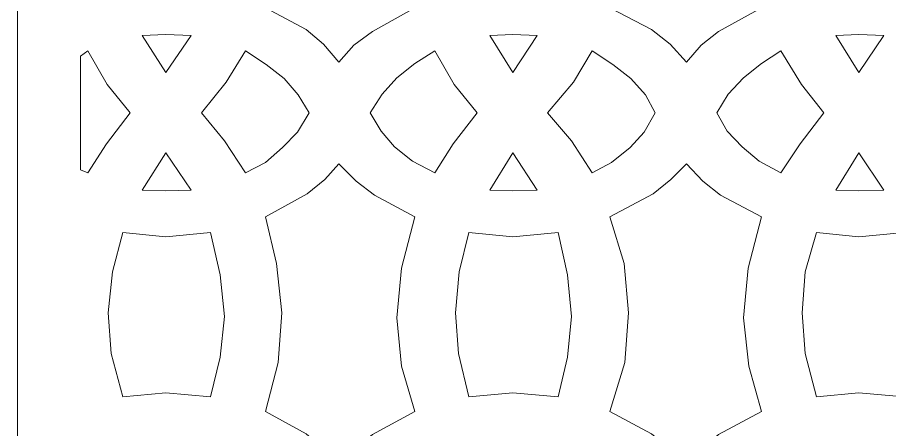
# Model space of a CAD drawing. Header units: centimetres. Extents: x -7.7 to 6.7, y -15 to 14.1.
# Drawn here: x -7.71 to -0.38, y -10.48 to -7.02 of the extents above; entities that cross this region are included whole.
import ezdxf

# ---------------------------------------------------------------- set-up
doc = ezdxf.new("R2010")
doc.units = ezdxf.units.CM
doc.header["$MEASUREMENT"] = 0
doc.layers.add('layer 1', color=7, linetype='Continuous')

msp = doc.modelspace()

# ---------------------------------------------------------------- linework, layer by layer
at = {"layer": 'layer 1', "color": 242, "lineweight": 9}
for points, knots in [([(-7.71189, -0.60288), (-7.71189, -0.60288), (6.70831, -0.60288), (6.70831, -0.60288), (6.70831, -0.60288), (6.70831, -0.60288), (6.70831, -15.01684), (6.70831, -15.01684), (6.70831, -15.01684), (6.70831, -15.01684), (-7.71189, -15.01684), (-7.71189, -15.01684), (-7.71189, -15.01684), (-7.71189, -15.01684), (-7.71189, -0.60288), (-7.71189, -0.60288)], [0, 0, 0, 0, 0.2, 0.2, 0.2, 0.2, 0.4, 0.4, 0.4, 0.4, 0.6, 0.6, 0.6, 0.6, 1, 1, 1, 1]), ([(-5.01005, -7.39179), (-5.01005, -7.39179), (-5.14109, -7.24204), (-5.14109, -7.24204), (-5.14109, -7.24204), (-5.14109, -7.24204), (-5.2846, -7.11724), (-5.2846, -7.11724), (-5.2846, -7.11724), (-5.2846, -7.11724), (-5.62779, -6.93629), (-5.62779, -6.93629), (-5.62779, -6.93629), (-5.62779, -6.93629), (-5.52172, -6.51822), (-5.52172, -6.51822), (-5.52172, -6.51822), (-5.52172, -6.51822), (-5.49052, -6.09391), (-5.49052, -6.09391), (-5.49052, -6.09391), (-5.49052, -6.09391), (-5.5342, -5.69456), (-5.5342, -5.69456), (-5.5342, -5.69456), (-5.5342, -5.69456), (-5.62779, -5.3077), (-5.62779, -5.3077), (-5.62779, -5.3077), (-5.62779, -5.3077), (-5.27836, -5.10178), (-5.27836, -5.10178), (-5.27836, -5.10178), (-5.27836, -5.10178), (-5.12861, -4.98947), (-5.12861, -4.98947), (-5.12861, -4.98947), (-5.12861, -4.98947), (-5.01005, -4.85843), (-5.01005, -4.85843), (-5.01005, -4.85843), (-5.01005, -4.85843), (-4.86654, -4.99571), (-4.86654, -4.99571), (-4.86654, -4.99571), (-4.86654, -4.99571), (-4.71054, -5.11426), (-4.71054, -5.11426), (-4.71054, -5.11426), (-4.71054, -5.11426), (-4.37359, -5.3077), (-4.37359, -5.3077), (-4.37359, -5.3077), (-4.37359, -5.3077), (-4.48591, -5.71952), (-4.48591, -5.71952), (-4.48591, -5.71952), (-4.48591, -5.71952), (-4.52335, -6.13759), (-4.52335, -6.13759), (-4.52335, -6.13759), (-4.52335, -6.13759), (-4.48591, -6.54318), (-4.48591, -6.54318), (-4.48591, -6.54318), (-4.48591, -6.54318), (-4.37359, -6.93629), (-4.37359, -6.93629), (-4.37359, -6.93629), (-4.37359, -6.93629), (-4.72926, -7.13596), (-4.72926, -7.13596), (-4.72926, -7.13596), (-4.72926, -7.13596), (-4.88526, -7.24828), (-4.88526, -7.24828), (-4.88526, -7.24828), (-4.88526, -7.24828), (-5.01005, -7.39179), (-5.01005, -7.39179)], [0, 0, 0, 0, 0.047619, 0.047619, 0.047619, 0.047619, 0.0952381, 0.0952381, 0.0952381, 0.0952381, 0.1428571, 0.1428571, 0.1428571, 0.1428571, 0.1904762, 0.1904762, 0.1904762, 0.1904762, 0.2380952, 0.2380952, 0.2380952, 0.2380952, 0.2857143, 0.2857143, 0.2857143, 0.2857143, 0.3333333, 0.3333333, 0.3333333, 0.3333333, 0.3809524, 0.3809524, 0.3809524, 0.3809524, 0.4285714, 0.4285714, 0.4285714, 0.4285714, 0.4761905, 0.4761905, 0.4761905, 0.4761905, 0.5238095, 0.5238095, 0.5238095, 0.5238095, 0.5714286, 0.5714286, 0.5714286, 0.5714286, 0.6190476, 0.6190476, 0.6190476, 0.6190476, 0.6666667, 0.6666667, 0.6666667, 0.6666667, 0.7142857, 0.7142857, 0.7142857, 0.7142857, 0.7619048, 0.7619048, 0.7619048, 0.7619048, 0.8095238, 0.8095238, 0.8095238, 0.8095238, 0.8571429, 0.8571429, 0.8571429, 0.8571429, 0.9047619, 0.9047619, 0.9047619, 0.9047619, 1, 1, 1, 1]), ([(-2.08982, -7.39179), (-2.08982, -7.39179), (-2.2271, -7.24204), (-2.2271, -7.24204), (-2.2271, -7.24204), (-2.2271, -7.24204), (-2.38309, -7.11724), (-2.38309, -7.11724), (-2.38309, -7.11724), (-2.38309, -7.11724), (-2.73252, -6.93629), (-2.73252, -6.93629), (-2.73252, -6.93629), (-2.73252, -6.93629), (-2.60773, -6.51822), (-2.60773, -6.51822), (-2.60773, -6.51822), (-2.60773, -6.51822), (-2.57653, -6.09391), (-2.57653, -6.09391), (-2.57653, -6.09391), (-2.57653, -6.09391), (-2.61397, -5.69456), (-2.61397, -5.69456), (-2.61397, -5.69456), (-2.61397, -5.69456), (-2.73252, -5.3077), (-2.73252, -5.3077), (-2.73252, -5.3077), (-2.73252, -5.3077), (-2.37061, -5.10178), (-2.37061, -5.10178), (-2.37061, -5.10178), (-2.37061, -5.10178), (-2.22086, -4.98947), (-2.22086, -4.98947), (-2.22086, -4.98947), (-2.22086, -4.98947), (-2.08982, -4.85843), (-2.08982, -4.85843), (-2.08982, -4.85843), (-2.08982, -4.85843), (-1.95255, -4.99571), (-1.95255, -4.99571), (-1.95255, -4.99571), (-1.95255, -4.99571), (-1.80279, -5.11426), (-1.80279, -5.11426), (-1.80279, -5.11426), (-1.80279, -5.11426), (-1.4596, -5.3077), (-1.4596, -5.3077), (-1.4596, -5.3077), (-1.4596, -5.3077), (-1.57192, -5.71952), (-1.57192, -5.71952), (-1.57192, -5.71952), (-1.57192, -5.71952), (-1.60936, -6.13759), (-1.60936, -6.13759), (-1.60936, -6.13759), (-1.60936, -6.13759), (-1.56568, -6.54318), (-1.56568, -6.54318), (-1.56568, -6.54318), (-1.56568, -6.54318), (-1.4596, -6.93629), (-1.4596, -6.93629), (-1.4596, -6.93629), (-1.4596, -6.93629), (-1.82151, -7.13596), (-1.82151, -7.13596), (-1.82151, -7.13596), (-1.82151, -7.13596), (-1.96503, -7.24828), (-1.96503, -7.24828), (-1.96503, -7.24828), (-1.96503, -7.24828), (-2.08982, -7.39179), (-2.08982, -7.39179)], [0, 0, 0, 0, 0.047619, 0.047619, 0.047619, 0.047619, 0.0952381, 0.0952381, 0.0952381, 0.0952381, 0.1428571, 0.1428571, 0.1428571, 0.1428571, 0.1904762, 0.1904762, 0.1904762, 0.1904762, 0.2380952, 0.2380952, 0.2380952, 0.2380952, 0.2857143, 0.2857143, 0.2857143, 0.2857143, 0.3333333, 0.3333333, 0.3333333, 0.3333333, 0.3809524, 0.3809524, 0.3809524, 0.3809524, 0.4285714, 0.4285714, 0.4285714, 0.4285714, 0.4761905, 0.4761905, 0.4761905, 0.4761905, 0.5238095, 0.5238095, 0.5238095, 0.5238095, 0.5714286, 0.5714286, 0.5714286, 0.5714286, 0.6190476, 0.6190476, 0.6190476, 0.6190476, 0.6666667, 0.6666667, 0.6666667, 0.6666667, 0.7142857, 0.7142857, 0.7142857, 0.7142857, 0.7619048, 0.7619048, 0.7619048, 0.7619048, 0.8095238, 0.8095238, 0.8095238, 0.8095238, 0.8571429, 0.8571429, 0.8571429, 0.8571429, 0.9047619, 0.9047619, 0.9047619, 0.9047619, 1, 1, 1, 1]), ([(-6.46393, -7.47915), (-6.46393, -7.47915), (-6.6636, -7.16716), (-6.6636, -7.16716), (-6.6636, -7.16716), (-6.6636, -7.16716), (-6.46393, -7.16092), (-6.46393, -7.16092), (-6.46393, -7.16092), (-6.46393, -7.16092), (-6.25177, -7.16716), (-6.25177, -7.16716), (-6.25177, -7.16716), (-6.25177, -7.16716), (-6.46393, -7.47915), (-6.46393, -7.47915)], [0, 0, 0, 0, 0.2, 0.2, 0.2, 0.2, 0.4, 0.4, 0.4, 0.4, 0.6, 0.6, 0.6, 0.6, 1, 1, 1, 1]), ([(-3.54994, -7.47915), (-3.54994, -7.47915), (-3.74337, -7.16716), (-3.74337, -7.16716), (-3.74337, -7.16716), (-3.74337, -7.16716), (-3.54994, -7.16092), (-3.54994, -7.16092), (-3.54994, -7.16092), (-3.54994, -7.16092), (-3.34402, -7.16716), (-3.34402, -7.16716), (-3.34402, -7.16716), (-3.34402, -7.16716), (-3.54994, -7.47915), (-3.54994, -7.47915)], [0, 0, 0, 0, 0.2, 0.2, 0.2, 0.2, 0.4, 0.4, 0.4, 0.4, 0.6, 0.6, 0.6, 0.6, 1, 1, 1, 1]), ([(-0.64219, -7.47915), (-0.64219, -7.47915), (-0.83562, -7.16716), (-0.83562, -7.16716), (-0.83562, -7.16716), (-0.83562, -7.16716), (-0.64219, -7.16092), (-0.64219, -7.16092), (-0.64219, -7.16092), (-0.64219, -7.16092), (-0.43003, -7.16716), (-0.43003, -7.16716), (-0.43003, -7.16716), (-0.43003, -7.16716), (-0.64219, -7.47915), (-0.64219, -7.47915)], [0, 0, 0, 0, 0.2, 0.2, 0.2, 0.2, 0.4, 0.4, 0.4, 0.4, 0.6, 0.6, 0.6, 0.6, 1, 1, 1, 1]), ([(-7.18151, -7.34187), (-7.18151, -7.34187), (-7.11911, -7.2982), (-7.11911, -7.2982), (-7.11911, -7.2982), (-7.11911, -7.2982), (-6.95687, -7.57899), (-6.95687, -7.57899), (-6.95687, -7.57899), (-6.95687, -7.57899), (-6.76344, -7.8161), (-6.76344, -7.8161), (-6.76344, -7.8161), (-6.76344, -7.8161), (-6.96311, -8.07817), (-6.96311, -8.07817), (-6.96311, -8.07817), (-6.96311, -8.07817), (-7.11911, -8.32152), (-7.11911, -8.32152), (-7.11911, -8.32152), (-7.11911, -8.32152), (-7.18151, -8.29656), (-7.18151, -8.29656), (-7.18151, -8.29656), (-7.18151, -8.29656), (-7.18151, -7.34187), (-7.18151, -7.34187)], [0, 0, 0, 0, 0.125, 0.125, 0.125, 0.125, 0.25, 0.25, 0.25, 0.25, 0.375, 0.375, 0.375, 0.375, 0.5, 0.5, 0.5, 0.5, 0.625, 0.625, 0.625, 0.625, 0.75, 0.75, 0.75, 0.75, 1, 1, 1, 1]), ([(-6.16442, -7.8161), (-6.16442, -7.8161), (-5.9585, -7.56027), (-5.9585, -7.56027), (-5.9585, -7.56027), (-5.9585, -7.56027), (-5.79627, -7.2982), (-5.79627, -7.2982), (-5.79627, -7.2982), (-5.79627, -7.2982), (-5.62155, -7.41051), (-5.62155, -7.41051), (-5.62155, -7.41051), (-5.62155, -7.41051), (-5.4718, -7.52907), (-5.4718, -7.52907), (-5.4718, -7.52907), (-5.4718, -7.52907), (-5.35324, -7.66634), (-5.35324, -7.66634), (-5.35324, -7.66634), (-5.35324, -7.66634), (-5.25964, -7.8161), (-5.25964, -7.8161), (-5.25964, -7.8161), (-5.25964, -7.8161), (-5.35948, -7.97833), (-5.35948, -7.97833), (-5.35948, -7.97833), (-5.35948, -7.97833), (-5.48428, -8.10937), (-5.48428, -8.10937), (-5.48428, -8.10937), (-5.48428, -8.10937), (-5.62779, -8.23417), (-5.62779, -8.23417), (-5.62779, -8.23417), (-5.62779, -8.23417), (-5.79627, -8.32152), (-5.79627, -8.32152), (-5.79627, -8.32152), (-5.79627, -8.32152), (-5.97098, -8.05321), (-5.97098, -8.05321), (-5.97098, -8.05321), (-5.97098, -8.05321), (-6.16442, -7.8161), (-6.16442, -7.8161)], [0, 0, 0, 0, 0.0769231, 0.0769231, 0.0769231, 0.0769231, 0.1538462, 0.1538462, 0.1538462, 0.1538462, 0.2307692, 0.2307692, 0.2307692, 0.2307692, 0.3076923, 0.3076923, 0.3076923, 0.3076923, 0.3846154, 0.3846154, 0.3846154, 0.3846154, 0.4615385, 0.4615385, 0.4615385, 0.4615385, 0.5384615, 0.5384615, 0.5384615, 0.5384615, 0.6153846, 0.6153846, 0.6153846, 0.6153846, 0.6923077, 0.6923077, 0.6923077, 0.6923077, 0.7692308, 0.7692308, 0.7692308, 0.7692308, 0.8461538, 0.8461538, 0.8461538, 0.8461538, 1, 1, 1, 1]), ([(-3.84945, -7.8161), (-3.84945, -7.8161), (-4.04912, -8.07817), (-4.04912, -8.07817), (-4.04912, -8.07817), (-4.04912, -8.07817), (-4.20512, -8.32152), (-4.20512, -8.32152), (-4.20512, -8.32152), (-4.20512, -8.32152), (-4.39231, -8.22169), (-4.39231, -8.22169), (-4.39231, -8.22169), (-4.39231, -8.22169), (-4.54207, -8.10313), (-4.54207, -8.10313), (-4.54207, -8.10313), (-4.54207, -8.10313), (-4.65438, -7.97209), (-4.65438, -7.97209), (-4.65438, -7.97209), (-4.65438, -7.97209), (-4.74798, -7.8161), (-4.74798, -7.8161), (-4.74798, -7.8161), (-4.74798, -7.8161), (-4.64814, -7.6601), (-4.64814, -7.6601), (-4.64814, -7.6601), (-4.64814, -7.6601), (-4.52335, -7.52283), (-4.52335, -7.52283), (-4.52335, -7.52283), (-4.52335, -7.52283), (-4.37359, -7.40427), (-4.37359, -7.40427), (-4.37359, -7.40427), (-4.37359, -7.40427), (-4.20512, -7.2982), (-4.20512, -7.2982), (-4.20512, -7.2982), (-4.20512, -7.2982), (-4.04288, -7.57899), (-4.04288, -7.57899), (-4.04288, -7.57899), (-4.04288, -7.57899), (-3.84945, -7.8161), (-3.84945, -7.8161)], [0, 0, 0, 0, 0.0769231, 0.0769231, 0.0769231, 0.0769231, 0.1538462, 0.1538462, 0.1538462, 0.1538462, 0.2307692, 0.2307692, 0.2307692, 0.2307692, 0.3076923, 0.3076923, 0.3076923, 0.3076923, 0.3846154, 0.3846154, 0.3846154, 0.3846154, 0.4615385, 0.4615385, 0.4615385, 0.4615385, 0.5384615, 0.5384615, 0.5384615, 0.5384615, 0.6153846, 0.6153846, 0.6153846, 0.6153846, 0.6923077, 0.6923077, 0.6923077, 0.6923077, 0.7692308, 0.7692308, 0.7692308, 0.7692308, 0.8461538, 0.8461538, 0.8461538, 0.8461538, 1, 1, 1, 1]), ([(-3.25667, -7.8161), (-3.25667, -7.8161), (-3.03827, -7.56027), (-3.03827, -7.56027), (-3.03827, -7.56027), (-3.03827, -7.56027), (-2.88228, -7.2982), (-2.88228, -7.2982), (-2.88228, -7.2982), (-2.88228, -7.2982), (-2.70756, -7.41051), (-2.70756, -7.41051), (-2.70756, -7.41051), (-2.70756, -7.41051), (-2.55781, -7.52907), (-2.55781, -7.52907), (-2.55781, -7.52907), (-2.55781, -7.52907), (-2.43301, -7.66634), (-2.43301, -7.66634), (-2.43301, -7.66634), (-2.43301, -7.66634), (-2.35189, -7.8161), (-2.35189, -7.8161), (-2.35189, -7.8161), (-2.35189, -7.8161), (-2.44549, -7.97833), (-2.44549, -7.97833), (-2.44549, -7.97833), (-2.44549, -7.97833), (-2.56405, -8.10937), (-2.56405, -8.10937), (-2.56405, -8.10937), (-2.56405, -8.10937), (-2.72004, -8.23417), (-2.72004, -8.23417), (-2.72004, -8.23417), (-2.72004, -8.23417), (-2.88228, -8.32152), (-2.88228, -8.32152), (-2.88228, -8.32152), (-2.88228, -8.32152), (-3.05699, -8.05321), (-3.05699, -8.05321), (-3.05699, -8.05321), (-3.05699, -8.05321), (-3.25667, -7.8161), (-3.25667, -7.8161)], [0, 0, 0, 0, 0.0769231, 0.0769231, 0.0769231, 0.0769231, 0.1538462, 0.1538462, 0.1538462, 0.1538462, 0.2307692, 0.2307692, 0.2307692, 0.2307692, 0.3076923, 0.3076923, 0.3076923, 0.3076923, 0.3846154, 0.3846154, 0.3846154, 0.3846154, 0.4615385, 0.4615385, 0.4615385, 0.4615385, 0.5384615, 0.5384615, 0.5384615, 0.5384615, 0.6153846, 0.6153846, 0.6153846, 0.6153846, 0.6923077, 0.6923077, 0.6923077, 0.6923077, 0.7692308, 0.7692308, 0.7692308, 0.7692308, 0.8461538, 0.8461538, 0.8461538, 0.8461538, 1, 1, 1, 1]), ([(-0.93546, -7.8161), (-0.93546, -7.8161), (-1.13513, -8.07817), (-1.13513, -8.07817), (-1.13513, -8.07817), (-1.13513, -8.07817), (-1.29737, -8.32152), (-1.29737, -8.32152), (-1.29737, -8.32152), (-1.29737, -8.32152), (-1.47832, -8.22169), (-1.47832, -8.22169), (-1.47832, -8.22169), (-1.47832, -8.22169), (-1.62184, -8.10313), (-1.62184, -8.10313), (-1.62184, -8.10313), (-1.62184, -8.10313), (-1.74663, -7.97209), (-1.74663, -7.97209), (-1.74663, -7.97209), (-1.74663, -7.97209), (-1.83399, -7.8161), (-1.83399, -7.8161), (-1.83399, -7.8161), (-1.83399, -7.8161), (-1.74039, -7.6601), (-1.74039, -7.6601), (-1.74039, -7.6601), (-1.74039, -7.6601), (-1.60936, -7.52283), (-1.60936, -7.52283), (-1.60936, -7.52283), (-1.60936, -7.52283), (-1.4596, -7.40427), (-1.4596, -7.40427), (-1.4596, -7.40427), (-1.4596, -7.40427), (-1.29737, -7.2982), (-1.29737, -7.2982), (-1.29737, -7.2982), (-1.29737, -7.2982), (-1.12265, -7.57899), (-1.12265, -7.57899), (-1.12265, -7.57899), (-1.12265, -7.57899), (-0.93546, -7.8161), (-0.93546, -7.8161)], [0, 0, 0, 0, 0.0769231, 0.0769231, 0.0769231, 0.0769231, 0.1538462, 0.1538462, 0.1538462, 0.1538462, 0.2307692, 0.2307692, 0.2307692, 0.2307692, 0.3076923, 0.3076923, 0.3076923, 0.3076923, 0.3846154, 0.3846154, 0.3846154, 0.3846154, 0.4615385, 0.4615385, 0.4615385, 0.4615385, 0.5384615, 0.5384615, 0.5384615, 0.5384615, 0.6153846, 0.6153846, 0.6153846, 0.6153846, 0.6923077, 0.6923077, 0.6923077, 0.6923077, 0.7692308, 0.7692308, 0.7692308, 0.7692308, 0.8461538, 0.8461538, 0.8461538, 0.8461538, 1, 1, 1, 1]), ([(-6.46393, -8.15305), (-6.46393, -8.15305), (-6.25177, -8.46504), (-6.25177, -8.46504), (-6.25177, -8.46504), (-6.25177, -8.46504), (-6.46393, -8.47128), (-6.46393, -8.47128), (-6.46393, -8.47128), (-6.46393, -8.47128), (-6.6636, -8.46504), (-6.6636, -8.46504), (-6.6636, -8.46504), (-6.6636, -8.46504), (-6.46393, -8.15305), (-6.46393, -8.15305)], [0, 0, 0, 0, 0.2, 0.2, 0.2, 0.2, 0.4, 0.4, 0.4, 0.4, 0.6, 0.6, 0.6, 0.6, 1, 1, 1, 1]), ([(-3.54994, -8.15305), (-3.54994, -8.15305), (-3.34402, -8.46504), (-3.34402, -8.46504), (-3.34402, -8.46504), (-3.34402, -8.46504), (-3.54994, -8.47128), (-3.54994, -8.47128), (-3.54994, -8.47128), (-3.54994, -8.47128), (-3.74337, -8.46504), (-3.74337, -8.46504), (-3.74337, -8.46504), (-3.74337, -8.46504), (-3.54994, -8.15305), (-3.54994, -8.15305)], [0, 0, 0, 0, 0.2, 0.2, 0.2, 0.2, 0.4, 0.4, 0.4, 0.4, 0.6, 0.6, 0.6, 0.6, 1, 1, 1, 1]), ([(-0.64219, -8.15305), (-0.64219, -8.15305), (-0.43003, -8.46504), (-0.43003, -8.46504), (-0.43003, -8.46504), (-0.43003, -8.46504), (-0.64219, -8.47128), (-0.64219, -8.47128), (-0.64219, -8.47128), (-0.64219, -8.47128), (-0.83562, -8.46504), (-0.83562, -8.46504), (-0.83562, -8.46504), (-0.83562, -8.46504), (-0.64219, -8.15305), (-0.64219, -8.15305)], [0, 0, 0, 0, 0.2, 0.2, 0.2, 0.2, 0.4, 0.4, 0.4, 0.4, 0.6, 0.6, 0.6, 0.6, 1, 1, 1, 1]), ([(-5.01005, -10.76753), (-5.01005, -10.76753), (-5.14109, -10.63649), (-5.14109, -10.63649), (-5.14109, -10.63649), (-5.14109, -10.63649), (-5.2846, -10.5117), (-5.2846, -10.5117), (-5.2846, -10.5117), (-5.2846, -10.5117), (-5.62779, -10.3245), (-5.62779, -10.3245), (-5.62779, -10.3245), (-5.62779, -10.3245), (-5.52172, -9.91268), (-5.52172, -9.91268), (-5.52172, -9.91268), (-5.52172, -9.91268), (-5.49052, -9.49461), (-5.49052, -9.49461), (-5.49052, -9.49461), (-5.49052, -9.49461), (-5.5342, -9.08278), (-5.5342, -9.08278), (-5.5342, -9.08278), (-5.5342, -9.08278), (-5.62779, -8.68967), (-5.62779, -8.68967), (-5.62779, -8.68967), (-5.62779, -8.68967), (-5.27836, -8.49624), (-5.27836, -8.49624), (-5.27836, -8.49624), (-5.27836, -8.49624), (-5.12861, -8.37768), (-5.12861, -8.37768), (-5.12861, -8.37768), (-5.12861, -8.37768), (-5.01005, -8.24665), (-5.01005, -8.24665), (-5.01005, -8.24665), (-5.01005, -8.24665), (-4.86654, -8.39016), (-4.86654, -8.39016), (-4.86654, -8.39016), (-4.86654, -8.39016), (-4.71054, -8.50872), (-4.71054, -8.50872), (-4.71054, -8.50872), (-4.71054, -8.50872), (-4.37359, -8.68967), (-4.37359, -8.68967), (-4.37359, -8.68967), (-4.37359, -8.68967), (-4.48591, -9.12022), (-4.48591, -9.12022), (-4.48591, -9.12022), (-4.48591, -9.12022), (-4.52335, -9.53829), (-4.52335, -9.53829), (-4.52335, -9.53829), (-4.52335, -9.53829), (-4.48591, -9.94387), (-4.48591, -9.94387), (-4.48591, -9.94387), (-4.48591, -9.94387), (-4.37359, -10.3245), (-4.37359, -10.3245), (-4.37359, -10.3245), (-4.37359, -10.3245), (-4.72926, -10.51794), (-4.72926, -10.51794), (-4.72926, -10.51794), (-4.72926, -10.51794), (-4.88526, -10.64273), (-4.88526, -10.64273), (-4.88526, -10.64273), (-4.88526, -10.64273), (-5.01005, -10.76753), (-5.01005, -10.76753)], [0, 0, 0, 0, 0.047619, 0.047619, 0.047619, 0.047619, 0.0952381, 0.0952381, 0.0952381, 0.0952381, 0.1428571, 0.1428571, 0.1428571, 0.1428571, 0.1904762, 0.1904762, 0.1904762, 0.1904762, 0.2380952, 0.2380952, 0.2380952, 0.2380952, 0.2857143, 0.2857143, 0.2857143, 0.2857143, 0.3333333, 0.3333333, 0.3333333, 0.3333333, 0.3809524, 0.3809524, 0.3809524, 0.3809524, 0.4285714, 0.4285714, 0.4285714, 0.4285714, 0.4761905, 0.4761905, 0.4761905, 0.4761905, 0.5238095, 0.5238095, 0.5238095, 0.5238095, 0.5714286, 0.5714286, 0.5714286, 0.5714286, 0.6190476, 0.6190476, 0.6190476, 0.6190476, 0.6666667, 0.6666667, 0.6666667, 0.6666667, 0.7142857, 0.7142857, 0.7142857, 0.7142857, 0.7619048, 0.7619048, 0.7619048, 0.7619048, 0.8095238, 0.8095238, 0.8095238, 0.8095238, 0.8571429, 0.8571429, 0.8571429, 0.8571429, 0.9047619, 0.9047619, 0.9047619, 0.9047619, 1, 1, 1, 1]), ([(-2.08982, -10.76753), (-2.08982, -10.76753), (-2.2271, -10.63649), (-2.2271, -10.63649), (-2.2271, -10.63649), (-2.2271, -10.63649), (-2.38309, -10.5117), (-2.38309, -10.5117), (-2.38309, -10.5117), (-2.38309, -10.5117), (-2.73252, -10.3245), (-2.73252, -10.3245), (-2.73252, -10.3245), (-2.73252, -10.3245), (-2.60773, -9.91268), (-2.60773, -9.91268), (-2.60773, -9.91268), (-2.60773, -9.91268), (-2.57653, -9.49461), (-2.57653, -9.49461), (-2.57653, -9.49461), (-2.57653, -9.49461), (-2.61397, -9.08278), (-2.61397, -9.08278), (-2.61397, -9.08278), (-2.61397, -9.08278), (-2.73252, -8.68967), (-2.73252, -8.68967), (-2.73252, -8.68967), (-2.73252, -8.68967), (-2.37061, -8.49624), (-2.37061, -8.49624), (-2.37061, -8.49624), (-2.37061, -8.49624), (-2.22086, -8.37768), (-2.22086, -8.37768), (-2.22086, -8.37768), (-2.22086, -8.37768), (-2.08982, -8.24665), (-2.08982, -8.24665), (-2.08982, -8.24665), (-2.08982, -8.24665), (-1.95255, -8.39016), (-1.95255, -8.39016), (-1.95255, -8.39016), (-1.95255, -8.39016), (-1.80279, -8.50872), (-1.80279, -8.50872), (-1.80279, -8.50872), (-1.80279, -8.50872), (-1.4596, -8.68967), (-1.4596, -8.68967), (-1.4596, -8.68967), (-1.4596, -8.68967), (-1.57192, -9.12022), (-1.57192, -9.12022), (-1.57192, -9.12022), (-1.57192, -9.12022), (-1.60936, -9.53829), (-1.60936, -9.53829), (-1.60936, -9.53829), (-1.60936, -9.53829), (-1.56568, -9.94387), (-1.56568, -9.94387), (-1.56568, -9.94387), (-1.56568, -9.94387), (-1.4596, -10.3245), (-1.4596, -10.3245), (-1.4596, -10.3245), (-1.4596, -10.3245), (-1.82151, -10.51794), (-1.82151, -10.51794), (-1.82151, -10.51794), (-1.82151, -10.51794), (-1.96503, -10.64273), (-1.96503, -10.64273), (-1.96503, -10.64273), (-1.96503, -10.64273), (-2.08982, -10.76753), (-2.08982, -10.76753)], [0, 0, 0, 0, 0.047619, 0.047619, 0.047619, 0.047619, 0.0952381, 0.0952381, 0.0952381, 0.0952381, 0.1428571, 0.1428571, 0.1428571, 0.1428571, 0.1904762, 0.1904762, 0.1904762, 0.1904762, 0.2380952, 0.2380952, 0.2380952, 0.2380952, 0.2857143, 0.2857143, 0.2857143, 0.2857143, 0.3333333, 0.3333333, 0.3333333, 0.3333333, 0.3809524, 0.3809524, 0.3809524, 0.3809524, 0.4285714, 0.4285714, 0.4285714, 0.4285714, 0.4761905, 0.4761905, 0.4761905, 0.4761905, 0.5238095, 0.5238095, 0.5238095, 0.5238095, 0.5714286, 0.5714286, 0.5714286, 0.5714286, 0.6190476, 0.6190476, 0.6190476, 0.6190476, 0.6666667, 0.6666667, 0.6666667, 0.6666667, 0.7142857, 0.7142857, 0.7142857, 0.7142857, 0.7619048, 0.7619048, 0.7619048, 0.7619048, 0.8095238, 0.8095238, 0.8095238, 0.8095238, 0.8571429, 0.8571429, 0.8571429, 0.8571429, 0.9047619, 0.9047619, 0.9047619, 0.9047619, 1, 1, 1, 1]), ([(-6.46393, -10.16851), (-6.46393, -10.16851), (-6.82584, -10.19971), (-6.82584, -10.19971), (-6.82584, -10.19971), (-6.82584, -10.19971), (-6.92567, -9.8378), (-6.92567, -9.8378), (-6.92567, -9.8378), (-6.92567, -9.8378), (-6.95063, -9.49461), (-6.95063, -9.49461), (-6.95063, -9.49461), (-6.95063, -9.49461), (-6.91319, -9.15142), (-6.91319, -9.15142), (-6.91319, -9.15142), (-6.91319, -9.15142), (-6.82584, -8.82071), (-6.82584, -8.82071), (-6.82584, -8.82071), (-6.82584, -8.82071), (-6.46393, -8.85815), (-6.46393, -8.85815), (-6.46393, -8.85815), (-6.46393, -8.85815), (-6.08954, -8.82071), (-6.08954, -8.82071), (-6.08954, -8.82071), (-6.08954, -8.82071), (-6.00842, -9.17638), (-6.00842, -9.17638), (-6.00842, -9.17638), (-6.00842, -9.17638), (-5.97098, -9.52581), (-5.97098, -9.52581), (-5.97098, -9.52581), (-5.97098, -9.52581), (-6.00842, -9.869), (-6.00842, -9.869), (-6.00842, -9.869), (-6.00842, -9.869), (-6.08954, -10.19971), (-6.08954, -10.19971), (-6.08954, -10.19971), (-6.08954, -10.19971), (-6.46393, -10.16851), (-6.46393, -10.16851)], [0, 0, 0, 0, 0.0769231, 0.0769231, 0.0769231, 0.0769231, 0.1538462, 0.1538462, 0.1538462, 0.1538462, 0.2307692, 0.2307692, 0.2307692, 0.2307692, 0.3076923, 0.3076923, 0.3076923, 0.3076923, 0.3846154, 0.3846154, 0.3846154, 0.3846154, 0.4615385, 0.4615385, 0.4615385, 0.4615385, 0.5384615, 0.5384615, 0.5384615, 0.5384615, 0.6153846, 0.6153846, 0.6153846, 0.6153846, 0.6923077, 0.6923077, 0.6923077, 0.6923077, 0.7692308, 0.7692308, 0.7692308, 0.7692308, 0.8461538, 0.8461538, 0.8461538, 0.8461538, 1, 1, 1, 1]), ([(-3.54994, -10.16851), (-3.54994, -10.16851), (-3.91809, -10.19971), (-3.91809, -10.19971), (-3.91809, -10.19971), (-3.91809, -10.19971), (-4.00544, -9.8378), (-4.00544, -9.8378), (-4.00544, -9.8378), (-4.00544, -9.8378), (-4.0304, -9.49461), (-4.0304, -9.49461), (-4.0304, -9.49461), (-4.0304, -9.49461), (-3.9992, -9.15142), (-3.9992, -9.15142), (-3.9992, -9.15142), (-3.9992, -9.15142), (-3.91809, -8.82071), (-3.91809, -8.82071), (-3.91809, -8.82071), (-3.91809, -8.82071), (-3.54994, -8.85815), (-3.54994, -8.85815), (-3.54994, -8.85815), (-3.54994, -8.85815), (-3.16931, -8.82071), (-3.16931, -8.82071), (-3.16931, -8.82071), (-3.16931, -8.82071), (-3.08819, -9.17638), (-3.08819, -9.17638), (-3.08819, -9.17638), (-3.08819, -9.17638), (-3.05699, -9.52581), (-3.05699, -9.52581), (-3.05699, -9.52581), (-3.05699, -9.52581), (-3.08819, -9.869), (-3.08819, -9.869), (-3.08819, -9.869), (-3.08819, -9.869), (-3.16931, -10.19971), (-3.16931, -10.19971), (-3.16931, -10.19971), (-3.16931, -10.19971), (-3.54994, -10.16851), (-3.54994, -10.16851)], [0, 0, 0, 0, 0.0769231, 0.0769231, 0.0769231, 0.0769231, 0.1538462, 0.1538462, 0.1538462, 0.1538462, 0.2307692, 0.2307692, 0.2307692, 0.2307692, 0.3076923, 0.3076923, 0.3076923, 0.3076923, 0.3846154, 0.3846154, 0.3846154, 0.3846154, 0.4615385, 0.4615385, 0.4615385, 0.4615385, 0.5384615, 0.5384615, 0.5384615, 0.5384615, 0.6153846, 0.6153846, 0.6153846, 0.6153846, 0.6923077, 0.6923077, 0.6923077, 0.6923077, 0.7692308, 0.7692308, 0.7692308, 0.7692308, 0.8461538, 0.8461538, 0.8461538, 0.8461538, 1, 1, 1, 1]), ([(-0.64219, -10.16851), (-0.64219, -10.16851), (-0.99786, -10.19971), (-0.99786, -10.19971), (-0.99786, -10.19971), (-0.99786, -10.19971), (-1.09145, -9.8378), (-1.09145, -9.8378), (-1.09145, -9.8378), (-1.09145, -9.8378), (-1.11641, -9.49461), (-1.11641, -9.49461), (-1.11641, -9.49461), (-1.11641, -9.49461), (-1.09145, -9.15142), (-1.09145, -9.15142), (-1.09145, -9.15142), (-1.09145, -9.15142), (-0.99786, -8.82071), (-0.99786, -8.82071), (-0.99786, -8.82071), (-0.99786, -8.82071), (-0.64219, -8.85815), (-0.64219, -8.85815), (-0.64219, -8.85815), (-0.64219, -8.85815), (-0.26156, -8.82071), (-0.26156, -8.82071), (-0.26156, -8.82071), (-0.26156, -8.82071), (-0.18044, -9.17638), (-0.18044, -9.17638), (-0.18044, -9.17638), (-0.18044, -9.17638), (-0.14924, -9.52581), (-0.14924, -9.52581), (-0.14924, -9.52581), (-0.14924, -9.52581), (-0.18044, -9.869), (-0.18044, -9.869), (-0.18044, -9.869), (-0.18044, -9.869), (-0.26156, -10.19971), (-0.26156, -10.19971), (-0.26156, -10.19971), (-0.26156, -10.19971), (-0.64219, -10.16851), (-0.64219, -10.16851)], [0, 0, 0, 0, 0.0769231, 0.0769231, 0.0769231, 0.0769231, 0.1538462, 0.1538462, 0.1538462, 0.1538462, 0.2307692, 0.2307692, 0.2307692, 0.2307692, 0.3076923, 0.3076923, 0.3076923, 0.3076923, 0.3846154, 0.3846154, 0.3846154, 0.3846154, 0.4615385, 0.4615385, 0.4615385, 0.4615385, 0.5384615, 0.5384615, 0.5384615, 0.5384615, 0.6153846, 0.6153846, 0.6153846, 0.6153846, 0.6923077, 0.6923077, 0.6923077, 0.6923077, 0.7692308, 0.7692308, 0.7692308, 0.7692308, 0.8461538, 0.8461538, 0.8461538, 0.8461538, 1, 1, 1, 1])]:
    msp.add_open_spline(points, degree=3, knots=knots, dxfattribs=at)

doc.saveas('drawing.dxf')
